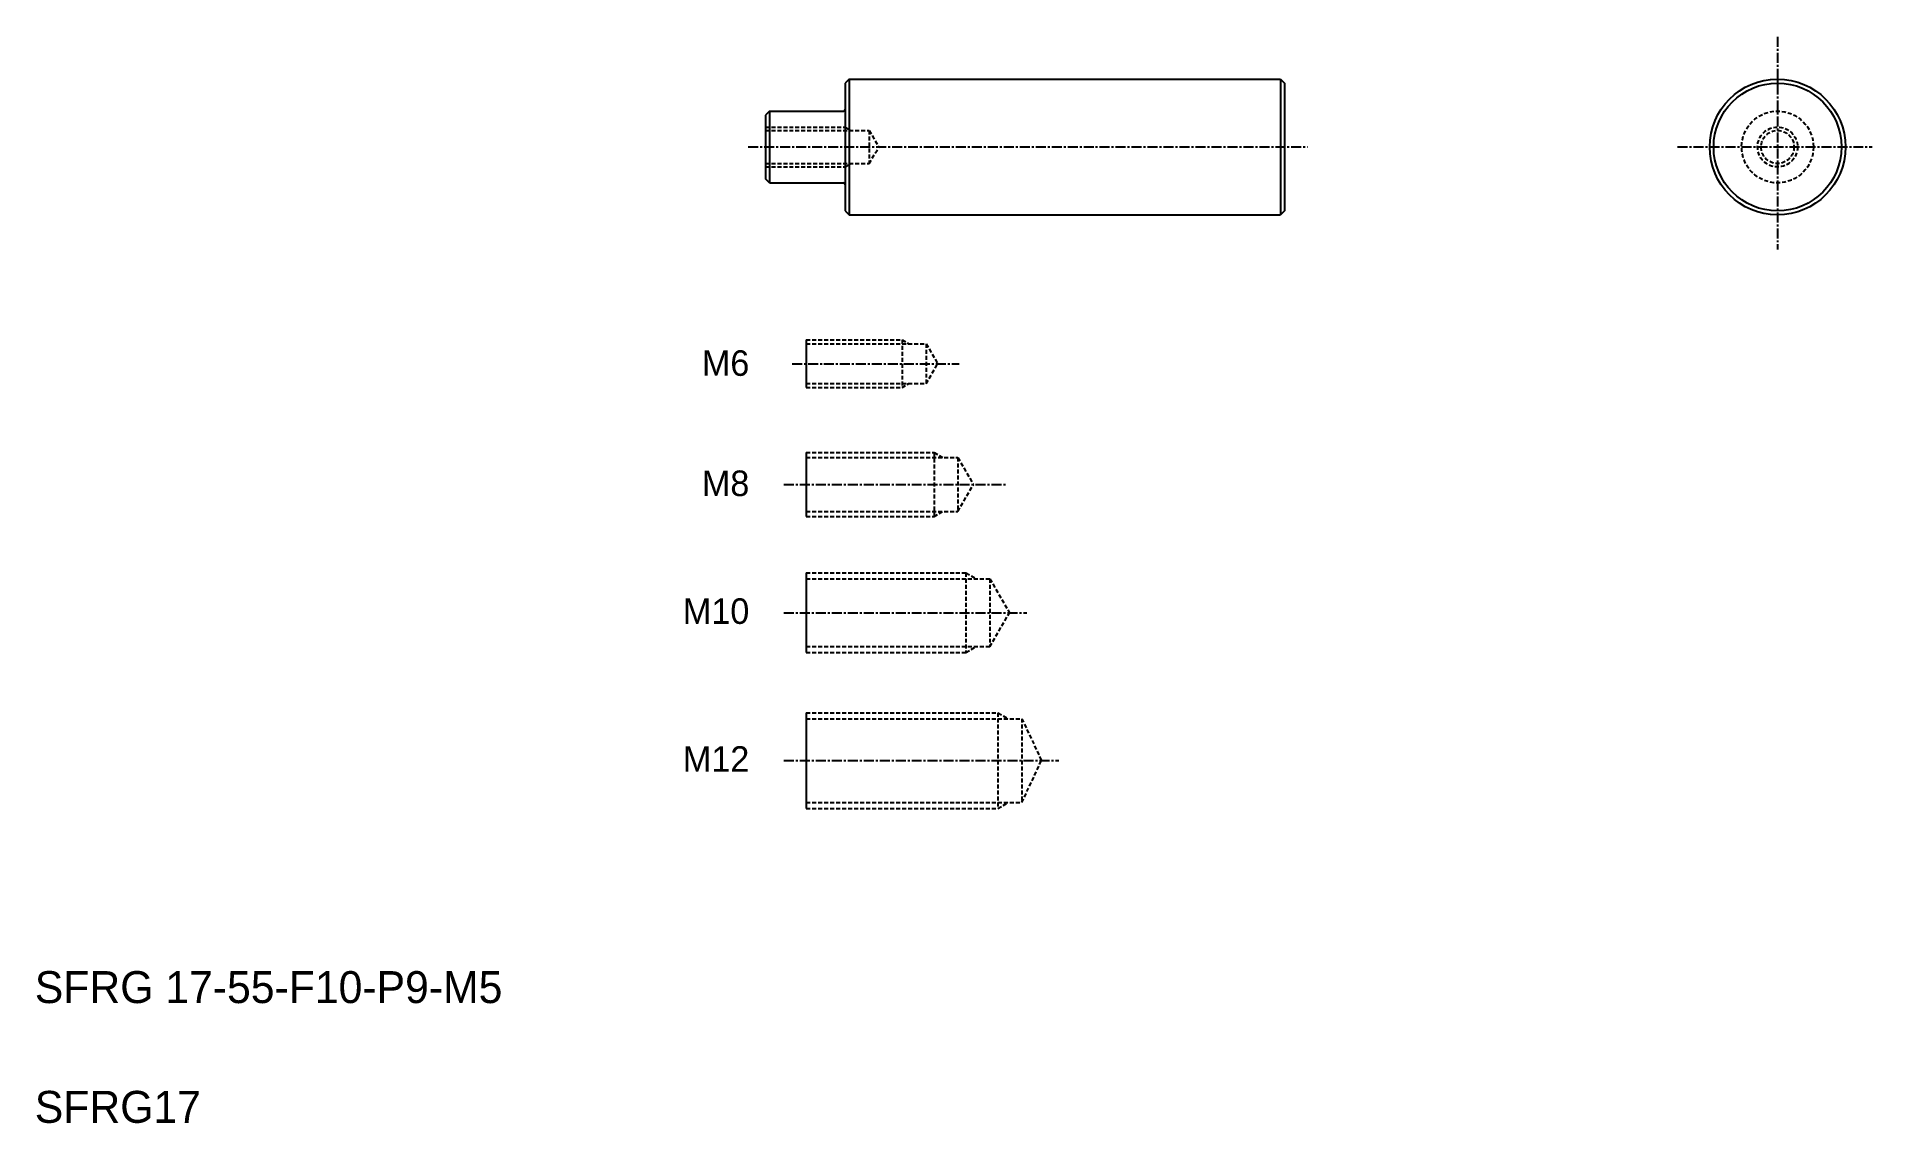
# Model space of a CAD drawing. Extents: x 9 to 239, y 34 to 170.
import ezdxf
from ezdxf.enums import TextEntityAlignment as Align

# ---------------------------------------------------------------- set-up
doc = ezdxf.new("R2010")
doc.units = 0
doc.linetypes.add('CENTER', pattern=[2, 1.25, -0.25, 0.25, -0.25])
doc.linetypes.add('DASHED', pattern=[0.75, 0.5, -0.25])
doc.layers.get('0').update_dxf_attribs({"linetype": 'CONTINUOUS'})
doc.layers.add('CENTER', color=1, linetype='CENTER')

msp = doc.modelspace()

# ---------------------------------------------------------------- linework, layer by layer
at = {"color": 7, "linetype": 'CONTINUOUS'}
for p, q in [((110.72, 164.43), (110.22, 163.93)), ((110.22, 163.93), (110.22, 147.93)), ((110.72, 164.43), (164.72, 164.43)), ((110.72, 164.43), (110.72, 147.43)), ((164.72, 164.43), (164.72, 147.43)), ((164.72, 164.43), (165.22, 163.93)), ((165.22, 163.93), (165.22, 147.93)), ((100.72, 160.43), (100.22, 159.93)), ((100.22, 159.93), (100.22, 151.93)), ((100.72, 160.43), (110.02, 160.43)), ((100.72, 160.43), (100.72, 151.43)), ((100.72, 151.43), (100.22, 151.93)), ((100.72, 151.43), (110.02, 151.43)), ((110.22, 147.93), (110.72, 147.43)), ((110.72, 147.43), (164.72, 147.43)), ((165.22, 147.93), (164.72, 147.43)), ((105.34, 131.79), (105.34, 125.79)), ((105.34, 117.67), (105.34, 109.67)), ((105.34, 102.6), (105.34, 92.6)), ((105.34, 85.08), (105.34, 73.08))]:
    msp.add_line(p, q, dxfattribs=at)
at = {"color": 3, "linetype": 'DASHED'}
for p, q in [((100.22, 158.43), (110.22, 158.43)), ((100.22, 158), (113.22, 158)), ((110.22, 158.43), (110.22, 153.43)), ((110.22, 158.43), (110.97, 158)), ((113.22, 158), (113.22, 153.87)), ((113.22, 158), (114.44, 155.93)), ((113.22, 153.87), (114.44, 155.93)), ((100.22, 153.87), (113.22, 153.87)), ((100.22, 153.43), (110.22, 153.43)), ((110.22, 153.43), (110.97, 153.87)), ((105.34, 131.79), (117.34, 131.79)), ((105.34, 131.29), (120.34, 131.29)), ((117.34, 131.79), (117.34, 125.79)), ((117.34, 131.79), (118.2, 131.29)), ((120.34, 131.29), (120.34, 126.29)), ((120.34, 131.29), (121.78, 128.79)), ((120.34, 126.29), (121.78, 128.79)), ((105.34, 126.29), (120.34, 126.29)), ((105.34, 125.79), (117.34, 125.79)), ((117.34, 125.79), (118.2, 126.29)), ((105.34, 117.67), (121.34, 117.67)), ((121.34, 117.67), (121.34, 109.67)), ((121.34, 117.67), (122.42, 117.04)), ((105.34, 117.04), (124.34, 117.04)), ((124.34, 117.04), (124.34, 110.29)), ((124.34, 117.04), (126.28, 113.67)), ((124.34, 110.29), (126.28, 113.67)), ((105.34, 110.29), (124.34, 110.29)), ((105.34, 109.67), (121.34, 109.67)), ((121.34, 109.67), (122.42, 110.29)), ((105.34, 102.6), (125.34, 102.6)), ((105.34, 101.85), (128.34, 101.85)), ((125.34, 102.6), (125.34, 92.6)), ((125.34, 102.6), (126.64, 101.85)), ((128.34, 101.85), (128.34, 93.35)), ((128.34, 101.85), (130.79, 97.6)), ((128.34, 93.35), (130.79, 97.6)), ((105.34, 93.35), (128.34, 93.35)), ((105.34, 92.6), (125.34, 92.6)), ((125.34, 92.6), (126.64, 93.35)), ((105.34, 85.08), (129.34, 85.08)), ((129.34, 85.08), (129.34, 73.08)), ((129.34, 85.08), (130.64, 84.33)), ((105.34, 84.33), (132.34, 84.33)), ((132.34, 84.33), (134.79, 79.08)), ((132.34, 84.33), (132.34, 73.83)), ((132.34, 73.83), (134.79, 79.08)), ((105.34, 73.83), (132.34, 73.83)), ((129.34, 73.08), (130.64, 73.83)), ((105.34, 73.08), (129.34, 73.08))]:
    msp.add_line(p, q, dxfattribs=at)
at = {"color": 7, "linetype": 'CONTINUOUS'}
for radius in [8.5, 8]:
    msp.add_circle((226.97, 155.93), radius, dxfattribs=at)
at = {"color": 3, "linetype": 'DASHED'}
for radius in [4.5, 2.5, 2.07]:
    msp.add_circle((226.97, 155.93), radius, dxfattribs=at)
at = {"color": 7, "linetype": 'CONTINUOUS'}
for centre, start, end in [((110.02, 160.63), 270, 0), ((110.02, 151.23), 0, 90)]:
    msp.add_arc(centre, 0.2, start, end, dxfattribs=at)
at = {"layer": 'CENTER', "color": 1, "linetype": 'CENTER'}
for p, q in [((226.97, 169.74), (226.97, 143.08)), ((98.08, 155.93), (168.12, 155.93)), ((214.46, 155.93), (238.83, 155.93)), ((103.56, 128.79), (124.48, 128.79)), ((102.54, 113.67), (130.45, 113.67)), ((102.54, 97.6), (132.96, 97.6)), ((102.54, 79.08), (136.96, 79.08))]:
    msp.add_line(p, q, dxfattribs=at)

# ---------------------------------------------------------------- texts
at = {"color": 7, "linetype": 'CONTINUOUS'}
for s, p in [('M6', (98.21, 128.87)), ('M8', (98.21, 113.81)), ('M10', (98.21, 97.8)), ('M12', (98.21, 79.28))]:
    msp.add_text(s, height=3.2, dxfattribs=at).set_placement(p, align=Align.MIDDLE_RIGHT)
for s, p in [('SFRG 17-55-F10-P9-M5', (8.73, 48.71)), ('SFRG17', (8.73, 33.71))]:
    msp.add_text(s, height=4, dxfattribs=at).set_placement(p)

doc.saveas('drawing.dxf')
